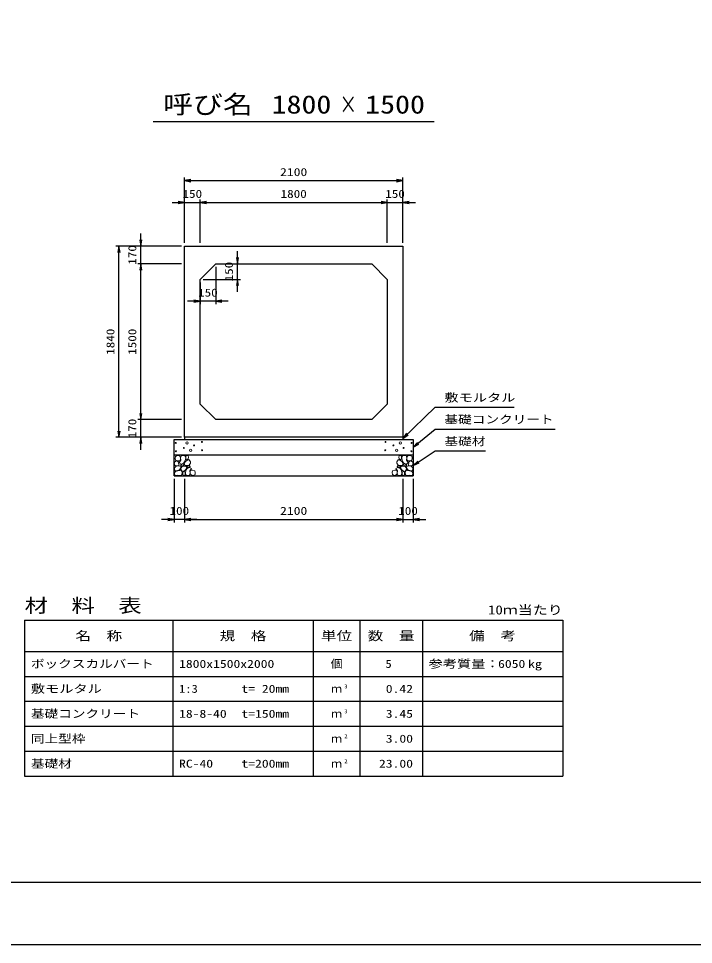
# Model space of a CAD drawing. Units: millimetres at full size. Extents: x 0 to 25230, y 0 to 17820.
# Drawn here: x 8469 to 14960, y 0 to 8910 of the extents above; entities that cross this region are included whole.
import ezdxf
from ezdxf.enums import TextEntityAlignment as Align

# ---------------------------------------------------------------- set-up
doc = ezdxf.new("R2010")
doc.units = ezdxf.units.MM
for name, color, linetype, lineweight in [('D-DCR-HCHn', 4, 'Continuous', 9), ('D-MTR-FRAM', 7, 'Continuous', 25), ('D-MTR-LINE', 7, 'Continuous', 25), ('D-STR-DIM', 7, 'Continuous', 25), ('D-STR-STRn', 1, 'Continuous', 25), ('D-STR-TXT', 7, 'Continuous', 25), ('D-TTL', 2, 'Continuous', 25), ('D-TTL-TXT', 7, 'Continuous', 25)]:
    doc.layers.add(name, color=color, linetype=linetype, lineweight=lineweight)
doc.layers.add('D-MTR', color=7, linetype='Continuous')
doc.layers.add('D-MTR-TXT', color=7, linetype='Continuous')
doc.styles.add('ＭＳ ゴシック', font='')
doc.styles.get('ＭＳ ゴシック').set_extended_font_data('MS Gothic')

# ---------------------------------------------------------------- blocks, each defined once
blk = doc.blocks.new('open_arrow')
at = {"color": 0, "linetype": 'Continuous', "lineweight": -2}
blk.add_lwpolyline([(7.5, 1.25), (0, 0), (7.5, -1.25)], dxfattribs=at)

msp = doc.modelspace()

# ---------------------------------------------------------------- linework, layer by layer
at = {"layer": 'D-DCR-HCHn'}
for points in [[(9972.281, 4643.808), (9965.346, 4623.005), (9974.592, 4609.136), (9997.707, 4606.824), (10013.488, 4613.599), (10006.952, 4629.939), (10011.575, 4639.185), (10002.33, 4648.431), (9988.461, 4653.053)], [(10016.198, 4701.594), (9995.395, 4706.217), (9976.904, 4696.971), (9974.592, 4676.168), (9979.215, 4659.988), (10002.33, 4653.053), (10018.51, 4653.053), (10025.444, 4664.611), (10025.444, 4690.037)], [(10034.69, 4703.906), (10027.756, 4683.102), (10030.067, 4659.988), (10013.887, 4634.562), (10034.69, 4623.005), (10057.805, 4634.562), (10071.673, 4653.053), (10076.296, 4683.102), (10071.673, 4699.283), (10057.805, 4706.217)], [(10073.985, 4648.431), (10062.427, 4620.693), (10071.673, 4609.136), (10099.411, 4609.136), (10110.968, 4613.759), (10122.525, 4629.939), (10122.525, 4643.808), (10110.968, 4662.299), (10097.099, 4664.611)], [(10078.608, 4699.283), (10078.608, 4671.545), (10090.165, 4664.611), (10101.722, 4671.545), (10104.034, 4687.725), (10101.722, 4701.594), (10085.542, 4706.217)], [(12156.015, 4648.431), (12167.573, 4620.693), (12158.327, 4609.136), (12130.589, 4609.136), (12119.032, 4613.759), (12107.475, 4629.939), (12107.475, 4643.808), (12119.032, 4662.299), (12132.901, 4664.611)], [(12151.392, 4699.283), (12151.392, 4671.545), (12139.835, 4664.611), (12128.278, 4671.545), (12125.966, 4687.725), (12128.278, 4701.594), (12144.458, 4706.217)], [(12195.31, 4703.906), (12202.244, 4683.102), (12199.933, 4659.988), (12216.113, 4634.562), (12195.31, 4623.005), (12172.195, 4634.562), (12158.327, 4653.053), (12153.704, 4683.102), (12158.327, 4699.283), (12172.195, 4706.217)], [(12213.802, 4701.594), (12234.605, 4706.217), (12253.096, 4696.971), (12255.408, 4676.168), (12250.785, 4659.988), (12227.67, 4653.053), (12211.49, 4653.053), (12204.556, 4664.611), (12204.556, 4690.037)], [(12257.719, 4643.808), (12264.654, 4623.005), (12255.408, 4609.136), (12232.293, 4606.824), (12216.512, 4613.599), (12223.048, 4629.939), (12218.425, 4639.185), (12227.67, 4648.431), (12241.539, 4653.053)], [(10016.155, 4567.009), (10033.277, 4592.692), (10031.137, 4599.112), (10007.594, 4605.533), (9986.192, 4603.393), (9971.21, 4590.551), (9969.07, 4575.57), (9971.21, 4560.588), (9988.332, 4556.308)], [(10024.716, 4513.503), (10039.698, 4519.924), (10043.978, 4541.326), (10035.417, 4556.308), (10020.435, 4560.588), (10001.173, 4558.448), (9979.771, 4549.887), (9969.07, 4537.045), (9969.07, 4522.064), (9975.49, 4513.503), (10001.173, 4515.643)], [(10039.313, 4623.005), (10027.756, 4613.759), (10032.379, 4606.824), (10048.559, 4606.824), (10055.493, 4609.136), (10060.116, 4618.382), (10053.182, 4625.316)], [(10076.082, 4567.009), (10086.783, 4592.692), (10078.222, 4603.393), (10052.539, 4603.393), (10041.838, 4599.112), (10031.137, 4584.131), (10031.137, 4571.289), (10041.838, 4554.167), (10054.679, 4552.027)], [(10071.801, 4519.924), (10071.801, 4545.606), (10061.1, 4552.027), (10050.399, 4545.606), (10048.259, 4530.625), (10050.399, 4517.783), (10065.381, 4513.503)], [(10112.466, 4515.643), (10118.886, 4534.905), (10116.746, 4556.308), (10131.728, 4579.85), (10112.466, 4590.551), (10091.063, 4579.85), (10078.222, 4562.728), (10073.941, 4534.905), (10078.222, 4519.924), (10091.063, 4513.503)], [(10108.185, 4590.551), (10118.886, 4599.112), (10114.606, 4605.533), (10099.624, 4605.533), (10093.204, 4603.393), (10088.923, 4594.832), (10095.344, 4588.411)], [(10129.588, 4517.783), (10148.85, 4513.503), (10165.972, 4522.064), (10168.112, 4541.326), (10163.831, 4556.308), (10142.429, 4562.728), (10127.447, 4562.728), (10121.027, 4552.027), (10121.027, 4528.484)], [(12100.412, 4517.783), (12081.15, 4513.503), (12064.028, 4522.064), (12061.888, 4541.326), (12066.169, 4556.308), (12087.571, 4562.728), (12102.553, 4562.728), (12108.973, 4552.027), (12108.973, 4528.484)], [(12117.534, 4515.643), (12111.114, 4534.905), (12113.254, 4556.308), (12098.272, 4579.85), (12117.534, 4590.551), (12138.937, 4579.85), (12151.778, 4562.728), (12156.059, 4534.905), (12151.778, 4519.924), (12138.937, 4513.503)], [(12121.815, 4590.551), (12111.114, 4599.112), (12115.394, 4605.533), (12130.376, 4605.533), (12136.796, 4603.393), (12141.077, 4594.832), (12134.656, 4588.411)], [(12153.918, 4567.009), (12143.217, 4592.692), (12151.778, 4603.393), (12177.461, 4603.393), (12188.162, 4599.112), (12198.863, 4584.131), (12198.863, 4571.289), (12188.162, 4554.167), (12175.321, 4552.027)], [(12158.199, 4519.924), (12158.199, 4545.606), (12168.9, 4552.027), (12179.601, 4545.606), (12181.741, 4530.625), (12179.601, 4517.783), (12164.619, 4513.503)], [(12190.687, 4623.005), (12202.244, 4613.759), (12197.621, 4606.824), (12181.441, 4606.824), (12174.507, 4609.136), (12169.884, 4618.382), (12176.818, 4625.316)], [(12205.284, 4513.503), (12190.302, 4519.924), (12186.022, 4541.326), (12194.583, 4556.308), (12209.565, 4560.588), (12228.827, 4558.448), (12250.229, 4549.887), (12260.93, 4537.045), (12260.93, 4522.064), (12254.51, 4513.503), (12228.827, 4515.643)], [(12213.845, 4567.009), (12196.723, 4592.692), (12198.863, 4599.112), (12222.406, 4605.533), (12243.808, 4603.393), (12258.79, 4590.551), (12260.93, 4575.57), (12258.79, 4560.588), (12241.668, 4556.308)]]:
    msp.add_lwpolyline(points, close=True, dxfattribs=at)
for centre, radius in [((9981.091, 4826.145), 4.5), ((10090.004, 4826.145), 11.25), ((10232.197, 4835.221), 4.5), ((11997.803, 4835.221), 4.5), ((12139.996, 4826.145), 11.25), ((12248.909, 4826.145), 4.5), ((9982.803, 4745.879), 4.5), ((10058.437, 4778.641), 4.5), ((10124.996, 4754.955), 11.25), ((10156.563, 4802.459), 4.5), ((10233.909, 4754.955), 4.5), ((11996.091, 4754.955), 4.5), ((12073.437, 4802.459), 4.5), ((12105.004, 4754.955), 11.25), ((12171.563, 4778.641), 4.5), ((12247.197, 4745.879), 4.5)]:
    msp.add_circle(centre, radius, dxfattribs=at)
at = {"layer": 'D-MTR-FRAM'}
for p, q in [((8527.5, 3120), (13702.5, 3120)), ((8527.5, 3120), (8527.5, 1620)), ((13702.5, 3120), (13702.5, 1620)), ((8527.5, 1620), (13702.5, 1620))]:
    msp.add_line(p, q, dxfattribs=at)
at = {"layer": 'D-MTR-LINE'}
for p, q in [((9952.5, 3120), (9952.5, 1620)), ((11302.5, 3120), (11302.5, 1620)), ((11752.5, 3120), (11752.5, 1620)), ((12352.5, 3120), (12352.5, 1620)), ((8527.5, 2820), (13702.5, 2820)), ((8527.5, 2580), (13702.5, 2580)), ((8527.5, 2340), (13702.5, 2340)), ((8527.5, 2100), (13702.5, 2100)), ((8527.5, 1860), (13702.5, 1860))]:
    msp.add_line(p, q, dxfattribs=at)
at = {"layer": 'D-STR-DIM'}
for p, q in [((10065, 6750), (10065, 7380)), ((10065, 7350), (12165, 7350)), ((12165, 6750), (12165, 7380)), ((9945, 7140), (10335, 7140)), ((10065, 6750), (10065, 7170)), ((10215, 6750), (10215, 7170)), ((10215, 6750), (10215, 7170)), ((10215, 7140), (12015, 7140)), ((11895, 7140), (12285, 7140)), ((12015, 6750), (12015, 7170)), ((12015, 6750), (12015, 7170)), ((12165, 6750), (12165, 7170)), ((9645, 6430), (9645, 6840)), ((10035, 6720), (9405, 6720)), ((9435, 4880), (9435, 6720)), ((10035, 6720), (9615, 6720)), ((10575, 6280), (10575, 6670)), ((10035, 6550), (9615, 6550)), ((10035, 6550), (9615, 6550)), ((9645, 5050), (9645, 6550)), ((10365, 6520), (10365, 6160)), ((10395, 6550), (10605, 6550)), ((10215, 6370), (10215, 6160)), ((10245, 6400), (10605, 6400)), ((10485, 6190), (10095, 6190)), ((9645, 4760), (9645, 5170)), ((10035, 5050), (9615, 5050)), ((10035, 5050), (9615, 5050)), ((10035, 4880), (9405, 4880)), ((10035, 4880), (9615, 4880)), ((9965, 4480), (9965, 4060)), ((10065, 4480), (10065, 4060)), ((10065, 4480), (10065, 4060)), ((12165, 4480), (12165, 4060)), ((12165, 4480), (12165, 4060)), ((12265, 4480), (12265, 4060)), ((10185, 4090), (9845, 4090)), ((10065, 4090), (12165, 4090)), ((12045, 4090), (12385, 4090))]:
    msp.add_line(p, q, dxfattribs=at)
at = {"layer": 'D-STR-STRn'}
for p, q in [((10065, 6720), (12165, 6720)), ((10065, 4880), (10065, 6720)), ((12165, 6720), (12165, 4880)), ((10365, 6550), (10215, 6400)), ((10365, 6550), (11865, 6550)), ((12015, 6400), (11865, 6550)), ((10215, 5200), (10215, 6400)), ((12015, 6400), (12015, 5200)), ((10215, 5200), (10365, 5050)), ((11865, 5050), (12015, 5200)), ((11865, 5050), (10365, 5050)), ((9965, 4510), (9965, 4860)), ((9965, 4860), (12265, 4860)), ((12165, 4880), (10065, 4880)), ((10065, 4880), (10065, 4860)), ((12165, 4880), (12165, 4860)), ((12265, 4860), (12265, 4510)), ((9965, 4710), (12265, 4710)), ((9965, 4510), (12265, 4510))]:
    msp.add_line(p, q, dxfattribs=at)
at = {"layer": 'D-STR-TXT'}
for points in [[(12165, 4870), (12475, 5170), (12535, 5170), (13234.975, 5170)], [(12265, 4785), (12475, 4960), (12535, 4960), (13630.457, 4960)], [(12265, 4610), (12475, 4750), (12535, 4750), (12959.416, 4750)]]:
    msp.add_lwpolyline(points, dxfattribs=at)
at = {"layer": 'D-TTL'}
for points in [[(0, 0), (25230, 0), (25230, 17820), (0, 17820)], [(600, 600), (24630, 600), (24630, 17220), (600, 17220)]]:
    msp.add_lwpolyline(points, close=True, dxfattribs=at)
at = {"layer": 'D-TTL-TXT'}
msp.add_line((9765, 7920), (12465, 7920), dxfattribs=at)

# ---------------------------------------------------------------- block references
at = {"layer": 'D-STR-DIM', "xscale": 8, "yscale": 8}
for p in [(10065, 7350), (10215, 7140), (10215, 7140), (12165, 7140), (10365, 6190), (10065, 4090), (10065, 4090), (12265, 4090)]:
    msp.add_blockref('open_arrow', p, dxfattribs=at)
for p, rotation in [((12165, 7350), 180), ((10065, 7140), 180), ((12015, 7140), 180), ((12015, 7140), 180), ((9645, 6720), 90), ((9435, 6720), 270), ((10575, 6550), 90), ((9645, 6550), 270), ((9645, 6550), 270), ((10575, 6400), 270), ((10215, 6190), 180), ((9645, 5050), 90), ((9645, 5050), 90), ((9435, 4880), 90), ((9645, 4880), 270), ((9965, 4090), 180), ((12165, 4090), 180), ((12165, 4090), 180)]:
    msp.add_blockref('open_arrow', p, dxfattribs=dict(at, rotation=rotation))
at = {"layer": 'D-STR-TXT', "xscale": 8, "yscale": 8}
for p, rotation in [((12165, 4870), 44.1), ((12265, 4785), 39.8), ((12265, 4610), 33.7)]:
    msp.add_blockref('open_arrow', p, dxfattribs=dict(at, rotation=rotation))

# ---------------------------------------------------------------- texts
at = {"layer": 'D-MTR', "style": 'ＭＳ ゴシック', "width": 1.25}
msp.add_text('材\u3000料\u3000表', height=132, dxfattribs=at).set_placement((8527.5, 3156), align=Align.BOTTOM_LEFT)
at = {"layer": 'D-MTR', "style": 'ＭＳ ゴシック', "width": 1.2}
msp.add_text('10ｍ当たり', height=87.98, dxfattribs=at).set_placement((13702.5, 3149), align=Align.BOTTOM_RIGHT)
at = {"layer": 'D-MTR-TXT', "style": 'ＭＳ ゴシック'}
for s, height, width, p in [('名\u3000称', 87.98, 1.25, (9240, 2970)), ('規\u3000格', 87.98, 1.25, (10627.5, 2970)), ('単位', 87.98, 1.25, (11527.5, 2970)), ('数\u3000量', 87.98, 1.25, (12052.5, 2970)), ('備\u3000考', 87.98, 1.25, (13027.5, 2970)), ('個', 76.98, 1.1, (11527.5, 2700))]:
    msp.add_text(s, height=height, dxfattribs=dict(at, width=width)).set_placement(p, align=Align.MIDDLE_CENTER)
for s, width, p in [('ボックスカルバート', 1.25, (8587.5, 2700)), ('1800x1500x2000', 1.25, (10012.5, 2700)), ('参考質量：    kg', 1.3, (12412.5, 2700)), ('敷モルタル', 1.3, (8587.5, 2460)), ('1:3', 1.15, (10012.5, 2460)), ('t= 20mm', 1.25, (10612.5, 2460)), ('基礎コンクリート', 1.25, (8587.5, 2220)), ('18-8-40', 1.25, (10012.5, 2220)), ('t=150mm', 1.25, (10612.5, 2220)), ('同上型枠', 1.25, (8587.5, 1980)), ('基礎材', 1.25, (8587.5, 1740)), ('RC-40', 1.25, (10012.5, 1740)), ('t=200mm', 1.25, (10612.5, 1740))]:
    msp.add_text(s, height=76.98, dxfattribs=dict(at, width=width)).set_placement(p, align=Align.MIDDLE_LEFT)
for s, width, p in [('5', 1.15, (12057.83, 2700)), ('6050', 1.25, (13342.5, 2700)), ('0.42', 1.25, (12262.5, 2460)), ('3.45', 1.25, (12262.5, 2220)), ('3.00', 1.25, (12262.5, 1980)), ('23.00', 1.25, (12262.5, 1740))]:
    msp.add_text(s, height=76.98, dxfattribs=dict(at, width=width)).set_placement(p, align=Align.MIDDLE_RIGHT)
at = {"layer": 'D-MTR-TXT', "style": 'ＭＳ ゴシック', "width": 1.15}
for s, p in [('3', (11602.5, 2453)), ('3', (11602.5, 2213)), ('2', (11602.5, 1973)), ('2', (11602.5, 1733))]:
    msp.add_text(s, height=38.49, dxfattribs=at).set_placement(p, align=Align.BOTTOM_LEFT)
at = {"layer": 'D-MTR-TXT', "style": 'ＭＳ ゴシック'}
for p in [(11527.5, 2460), (11527.5, 2220), (11527.5, 1980), (11527.5, 1740)]:
    msp.add_text('ｍ', height=76.98, dxfattribs=at).set_placement(p, align=Align.MIDDLE_CENTER)
at = {"layer": 'D-STR-DIM', "style": 'ＭＳ ゴシック'}
for s, width, p in [('2100', 1.25, (11115, 7432.5)), ('150', 1.2, (10140, 7222.5)), ('1800', 1.2, (11115, 7222.5)), ('150', 1.2, (12090, 7222.5)), ('150', 1.2, (10290, 6272.5)), ('100', 1.2, (10015, 4172.5)), ('2100', 1.25, (11115, 4172.5)), ('100', 1.2, (12215, 4172.5))]:
    msp.add_text(s, height=76.98, dxfattribs=dict(at, width=width)).set_placement(p, align=Align.MIDDLE_CENTER)
at = {"layer": 'D-STR-DIM', "style": 'ＭＳ ゴシック', "width": 1.2}
for s, p in [('170', (9562.5, 6635)), ('150', (10492.5, 6475)), ('1840', (9352.5, 5800)), ('1500', (9562.5, 5800)), ('170', (9562.5, 4965))]:
    msp.add_text(s, height=76.98, rotation=90, dxfattribs=at).set_placement(p, align=Align.MIDDLE_CENTER)
at = {"layer": 'D-STR-TXT', "style": 'ＭＳ ゴシック'}
for s, width, p in [('敷モルタル', 1.3, (12565, 5200)), ('基礎コンクリート', 1.25, (12565, 4990)), ('基礎材', 1.25, (12565, 4780))]:
    msp.add_text(s, height=76.98, dxfattribs=dict(at, width=width)).set_placement(p, align=Align.BOTTOM_LEFT)
at = {"layer": 'D-TTL-TXT', "style": 'ＭＳ ゴシック'}
for s, width, p in [('呼び名', 1.2, (10290, 7942.5)), ('1800', 1.2, (11190, 7942.5)), ('×', 0.7, (11640, 7942.5)), ('1500', 1.2, (12090, 7942.5))]:
    msp.add_text(s, height=176, dxfattribs=dict(at, width=width)).set_placement(p, align=Align.BOTTOM_CENTER)

doc.saveas('drawing.dxf')
